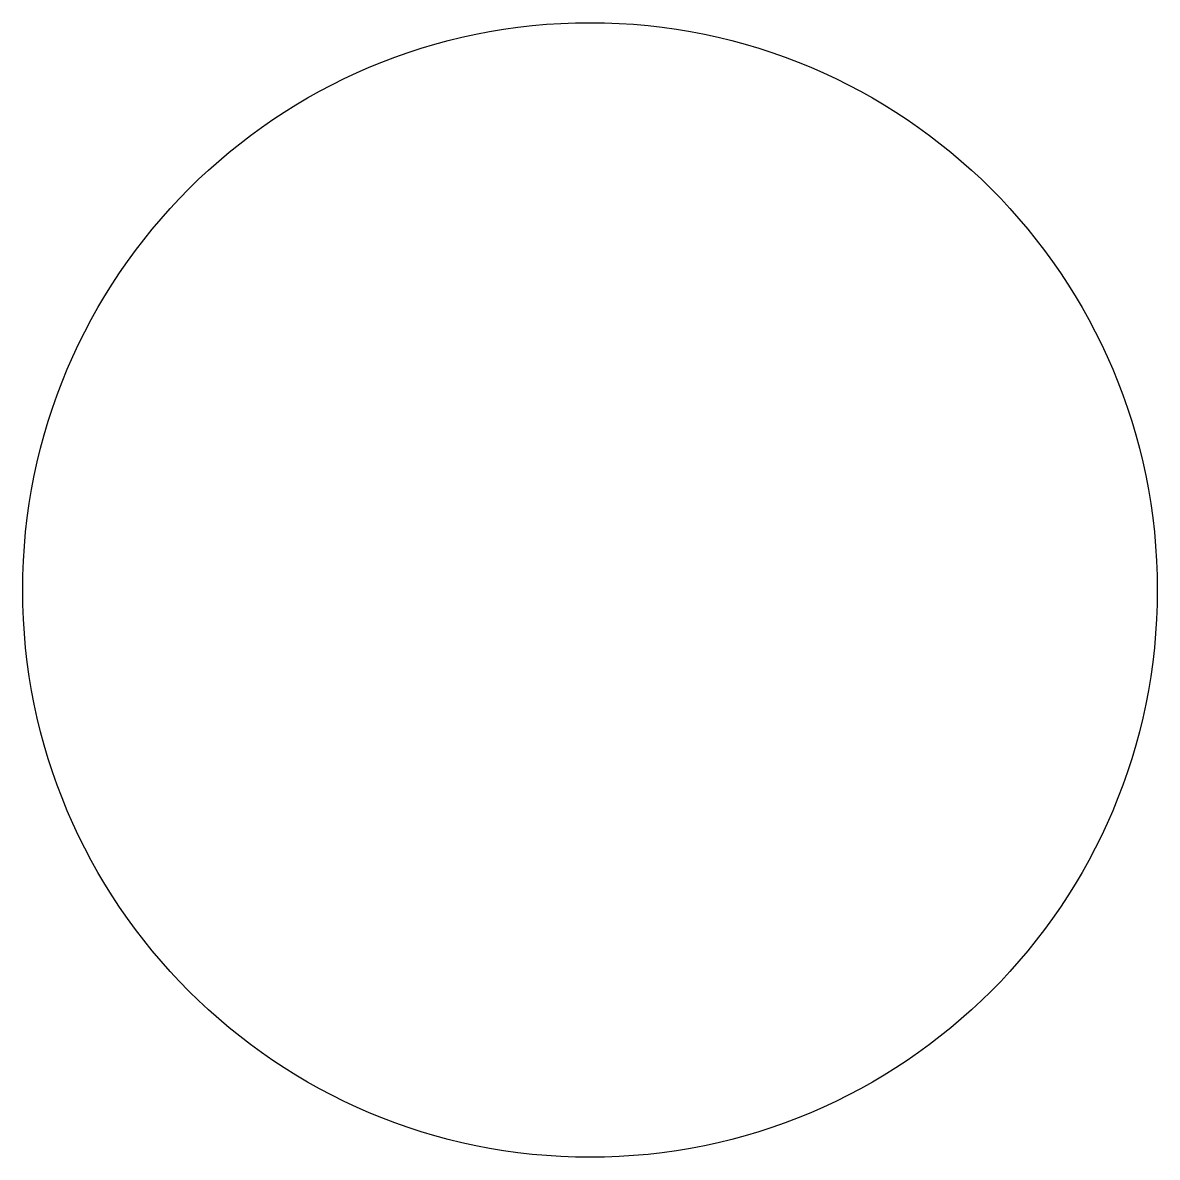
# Model space of a CAD drawing. Extents: x 141.9 to 167.9, y 210.2 to 236.2.
import ezdxf

# ---------------------------------------------------------------- set-up
doc = ezdxf.new("R2010")
doc.units = 0
doc.header["$LTSCALE"] = 15
doc.layers.get('0').update_dxf_attribs({"linetype": 'CONTINUOUS'})

msp = doc.modelspace()

# ---------------------------------------------------------------- linework, layer by layer
at = {"color": 0, "linetype": 'BYBLOCK'}
msp.add_circle((154.91, 223.188), 13, dxfattribs=at)

doc.saveas('drawing.dxf')
